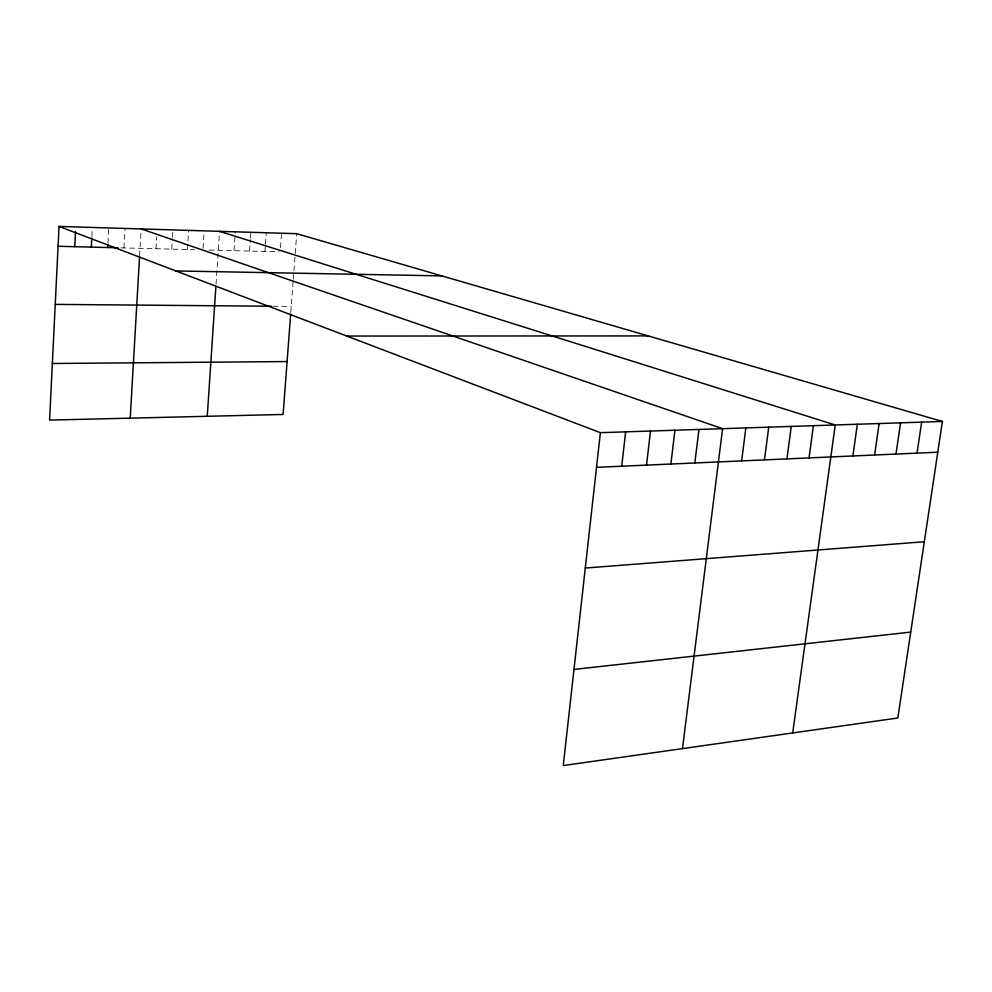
<?xml version="1.0" encoding="UTF-8"?>
<svg xmlns="http://www.w3.org/2000/svg" width="992" height="992" viewBox="0 0 992 992"><rect width="100%" height="100%" fill="white"/><g stroke="black" fill="none" stroke-linecap="round" stroke-linejoin="round"><path stroke-width="0.74" stroke-dasharray="4.96 3.72" d="M91.872 236.518L92.268 228.954M107.954 243.003L108.698 229.45M123.95 247.926L125.042 228.445M139.624 255.638L141.162 228.929M155.992 248.719L156.699 236.84M171.777 249.116L172.422 238.774M172.509 237.299L172.968 229.908M187.438 249.513L188.641 230.38M203.038 248.434L203.992 233.79M216.045 284.258L219.567 231.334M234 250.666L235.29 231.806M249.538 251.05L250.356 239.506M250.455 238.055L250.852 232.289M264.938 251.435L265.36 245.694M265.459 244.255L266.29 232.76M280.513 247.529L281.567 233.219M290.78 312.554L293.161 280.872M293.272 279.372L296.72 233.69M273.16 306.243L291.239 306.404M120.999 247.851L194.482 249.686M209.089 250.046L278.678 251.782"/><path stroke-width="1.49" d="M59.036 226.424L600.383 432.673L563.258 765.576L897.822 717.997L942.4 421.464L296.72 233.69L59.036 226.424L49.6 420.1L283.117 414.458L290.668 314.092M74.772 246.698L75.541 231.496M91.314 247.107L91.797 238.03M107.719 247.516L107.88 244.503M130.212 418.153L139.537 257.089M207.254 416.293L215.834 287.333M621.724 466.203L625.654 431.842M646.499 465.112L650.504 431.036M670.877 464.033L674.932 430.23M694.846 462.966L698.963 429.437M682.471 748.625L722.598 428.668L141.162 228.929M741.632 460.896L745.86 427.899M764.46 459.879L768.738 427.155M786.929 458.887L791.256 426.411M809.05 457.907L813.415 425.692M792.682 732.952L835.239 424.973L219.567 231.334M852.897 455.96L857.361 424.241M874.622 455.006L879.123 423.534M895.999 454.051L900.55 422.828M917.054 453.121L921.642 422.133M573.984 669.426L910.743 632.09M585.28 568.056L924.321 541.744M596.527 467.331L937.775 452.203M600.383 432.673L942.4 421.464M52.353 363.494L287.097 361.559M346.791 336.052L648.235 335.916M55.23 304.395L271.647 306.23M175.894 270.94L441.824 275.888M58.069 246.276L118.048 247.777"/></g></svg>
